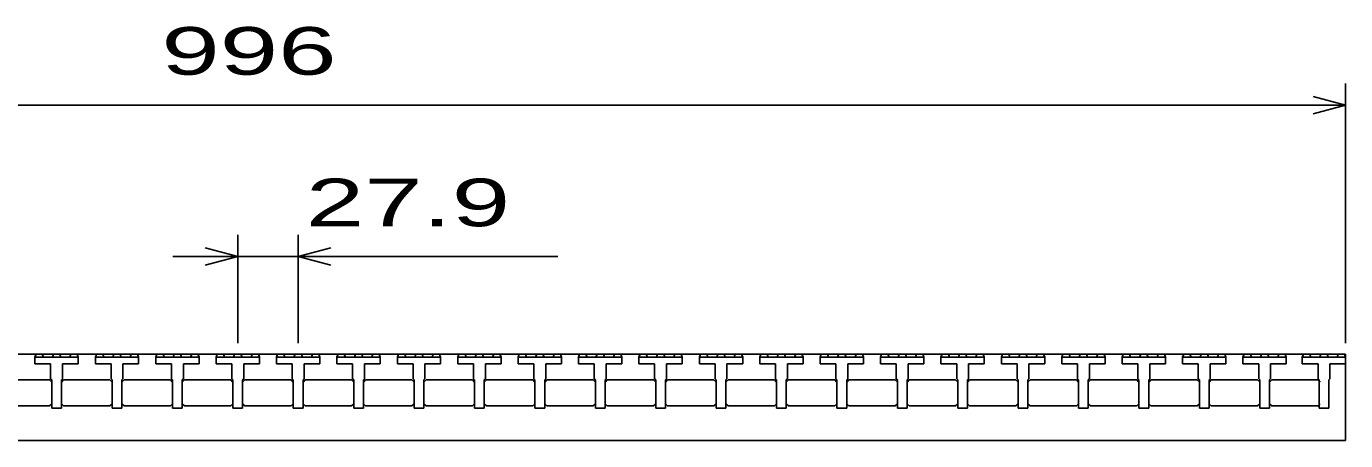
# Model space of a CAD drawing. Units: millimetres, scale not verified. Extents: x -1820 to 1731, y -1282 to 1054.
# Drawn here: x -961 to -352, y -402 to -210 of the extents above; entities that cross this region are included whole.
import ezdxf
from ezdxf.enums import TextEntityAlignment as Align

# ---------------------------------------------------------------- set-up
doc = ezdxf.new("R2010")
doc.units = ezdxf.units.MM
doc.header["$LTSCALE"] = 10
doc.layers.add('16', color=3, linetype='Continuous', lineweight=25)
doc.layers.add('22', color=2, linetype='Continuous', lineweight=25)
doc.styles.add('ベクトル', font='')
doc.styles.get('ベクトル').set_extended_font_data('ベクトル')

msp = doc.modelspace()

# ---------------------------------------------------------------- linework, layer by layer
at = {"layer": '16'}
for p, q in [((-1348, -361.5), (-352, -361.5)), ((-957.4, -363), (-956.9, -361.5)), ((-957.4, -363), (-957.4, -366)), ((-937.4, -363), (-957.4, -363)), ((-956.9, -361.5), (-954, -361.5)), ((-954, -361.5), (-953.5, -363)), ((-949.35, -363), (-948.85, -361.5)), ((-948.85, -361.5), (-945.95, -361.5)), ((-945.95, -361.5), (-945.45, -363)), ((-941.3, -363), (-940.8, -361.5)), ((-940.8, -361.5), (-937.9, -361.5)), ((-937.9, -361.5), (-937.4, -363)), ((-937.4, -366), (-937.4, -363)), ((-929.5, -363), (-929, -361.5)), ((-929.5, -363), (-929.5, -366)), ((-909.5, -363), (-929.5, -363)), ((-929, -361.5), (-926.1, -361.5)), ((-926.1, -361.5), (-925.6, -363)), ((-921.45, -363), (-920.95, -361.5)), ((-920.95, -361.5), (-918.05, -361.5)), ((-918.05, -361.5), (-917.55, -363)), ((-913.4, -363), (-912.9, -361.5)), ((-912.9, -361.5), (-910, -361.5)), ((-910, -361.5), (-909.5, -363)), ((-909.5, -366), (-909.5, -363)), ((-901.6, -363), (-901.1, -361.5)), ((-901.6, -363), (-901.6, -366)), ((-881.6, -363), (-901.6, -363)), ((-901.1, -361.5), (-898.2, -361.5)), ((-898.2, -361.5), (-897.7, -363)), ((-893.55, -363), (-893.05, -361.5)), ((-893.05, -361.5), (-890.15, -361.5)), ((-890.15, -361.5), (-889.65, -363)), ((-885.5, -363), (-885, -361.5)), ((-885, -361.5), (-882.1, -361.5)), ((-882.1, -361.5), (-881.6, -363)), ((-881.6, -366), (-881.6, -363)), ((-873.7, -363), (-873.2, -361.5)), ((-873.7, -363), (-873.7, -366)), ((-853.7, -363), (-873.7, -363)), ((-873.2, -361.5), (-870.3, -361.5)), ((-870.3, -361.5), (-869.8, -363)), ((-865.65, -363), (-865.15, -361.5)), ((-865.15, -361.5), (-862.25, -361.5)), ((-862.25, -361.5), (-861.75, -363)), ((-857.6, -363), (-857.1, -361.5)), ((-857.1, -361.5), (-854.2, -361.5)), ((-854.2, -361.5), (-853.7, -363)), ((-853.7, -366), (-853.7, -363)), ((-845.8, -363), (-845.3, -361.5)), ((-845.8, -363), (-845.8, -366)), ((-825.8, -363), (-845.8, -363)), ((-845.3, -361.5), (-842.4, -361.5)), ((-842.4, -361.5), (-841.9, -363)), ((-837.75, -363), (-837.25, -361.5)), ((-837.25, -361.5), (-834.35, -361.5)), ((-834.35, -361.5), (-833.85, -363)), ((-829.7, -363), (-829.2, -361.5)), ((-829.2, -361.5), (-826.3, -361.5)), ((-826.3, -361.5), (-825.8, -363)), ((-825.8, -366), (-825.8, -363)), ((-817.9, -363), (-817.4, -361.5)), ((-817.9, -363), (-817.9, -366)), ((-797.9, -363), (-817.9, -363)), ((-817.4, -361.5), (-814.5, -361.5)), ((-814.5, -361.5), (-814, -363)), ((-809.85, -363), (-809.35, -361.5)), ((-809.35, -361.5), (-806.45, -361.5)), ((-806.45, -361.5), (-805.95, -363)), ((-801.8, -363), (-801.3, -361.5)), ((-801.3, -361.5), (-798.4, -361.5)), ((-798.4, -361.5), (-797.9, -363)), ((-797.9, -366), (-797.9, -363)), ((-790, -363), (-789.5, -361.5)), ((-790, -363), (-790, -366)), ((-770, -363), (-790, -363)), ((-789.5, -361.5), (-786.6, -361.5)), ((-786.6, -361.5), (-786.1, -363)), ((-781.95, -363), (-781.45, -361.5)), ((-781.45, -361.5), (-778.55, -361.5)), ((-778.55, -361.5), (-778.05, -363)), ((-773.9, -363), (-773.4, -361.5)), ((-773.4, -361.5), (-770.5, -361.5)), ((-770.5, -361.5), (-770, -363)), ((-770, -366), (-770, -363)), ((-762.1, -363), (-761.6, -361.5)), ((-762.1, -363), (-762.1, -366)), ((-742.1, -363), (-762.1, -363)), ((-761.6, -361.5), (-758.7, -361.5)), ((-758.7, -361.5), (-758.2, -363)), ((-754.05, -363), (-753.55, -361.5)), ((-753.55, -361.5), (-750.65, -361.5)), ((-750.65, -361.5), (-750.15, -363)), ((-746, -363), (-745.5, -361.5)), ((-745.5, -361.5), (-742.6, -361.5)), ((-742.6, -361.5), (-742.1, -363)), ((-742.1, -366), (-742.1, -363)), ((-734.2, -363), (-733.7, -361.5)), ((-734.2, -363), (-734.2, -366)), ((-714.2, -363), (-734.2, -363)), ((-733.7, -361.5), (-730.8, -361.5)), ((-730.8, -361.5), (-730.3, -363)), ((-726.15, -363), (-725.65, -361.5)), ((-725.65, -361.5), (-722.75, -361.5)), ((-722.75, -361.5), (-722.25, -363)), ((-718.1, -363), (-717.6, -361.5)), ((-717.6, -361.5), (-714.7, -361.5)), ((-714.7, -361.5), (-714.2, -363)), ((-714.2, -366), (-714.2, -363)), ((-706.3, -363), (-705.8, -361.5)), ((-706.3, -363), (-706.3, -366)), ((-686.3, -363), (-706.3, -363)), ((-705.8, -361.5), (-702.9, -361.5)), ((-702.9, -361.5), (-702.4, -363)), ((-698.25, -363), (-697.75, -361.5)), ((-697.75, -361.5), (-694.85, -361.5)), ((-694.85, -361.5), (-694.35, -363)), ((-690.2, -363), (-689.7, -361.5)), ((-689.7, -361.5), (-686.8, -361.5)), ((-686.8, -361.5), (-686.3, -363)), ((-686.3, -366), (-686.3, -363)), ((-678.4, -363), (-677.9, -361.5)), ((-678.4, -363), (-678.4, -366)), ((-658.4, -363), (-678.4, -363)), ((-677.9, -361.5), (-675, -361.5)), ((-675, -361.5), (-674.5, -363)), ((-670.35, -363), (-669.85, -361.5)), ((-669.85, -361.5), (-666.95, -361.5)), ((-666.95, -361.5), (-666.45, -363)), ((-662.3, -363), (-661.8, -361.5)), ((-661.8, -361.5), (-658.9, -361.5)), ((-658.9, -361.5), (-658.4, -363)), ((-658.4, -366), (-658.4, -363)), ((-650.5, -363), (-650, -361.5)), ((-650.5, -363), (-650.5, -366)), ((-630.5, -363), (-650.5, -363)), ((-650, -361.5), (-647.1, -361.5)), ((-647.1, -361.5), (-646.6, -363)), ((-642.45, -363), (-641.95, -361.5)), ((-641.95, -361.5), (-639.05, -361.5)), ((-639.05, -361.5), (-638.55, -363)), ((-634.4, -363), (-633.9, -361.5)), ((-633.9, -361.5), (-631, -361.5)), ((-631, -361.5), (-630.5, -363)), ((-630.5, -366), (-630.5, -363)), ((-622.6, -363), (-622.1, -361.5)), ((-622.6, -363), (-622.6, -366)), ((-602.6, -363), (-622.6, -363)), ((-622.1, -361.5), (-619.2, -361.5)), ((-619.2, -361.5), (-618.7, -363)), ((-614.55, -363), (-614.05, -361.5)), ((-614.05, -361.5), (-611.15, -361.5)), ((-611.15, -361.5), (-610.65, -363)), ((-606.5, -363), (-606, -361.5)), ((-606, -361.5), (-603.1, -361.5)), ((-603.1, -361.5), (-602.6, -363)), ((-602.6, -366), (-602.6, -363)), ((-594.7, -363), (-594.2, -361.5)), ((-594.7, -363), (-594.7, -366)), ((-574.7, -363), (-594.7, -363)), ((-594.2, -361.5), (-591.3, -361.5)), ((-591.3, -361.5), (-590.8, -363)), ((-586.65, -363), (-586.15, -361.5)), ((-586.15, -361.5), (-583.25, -361.5)), ((-583.25, -361.5), (-582.75, -363)), ((-578.6, -363), (-578.1, -361.5)), ((-578.1, -361.5), (-575.2, -361.5)), ((-575.2, -361.5), (-574.7, -363)), ((-574.7, -366), (-574.7, -363)), ((-566.8, -363), (-566.3, -361.5)), ((-566.8, -363), (-566.8, -366)), ((-546.8, -363), (-566.8, -363)), ((-566.3, -361.5), (-563.4, -361.5)), ((-563.4, -361.5), (-562.9, -363)), ((-558.75, -363), (-558.25, -361.5)), ((-558.25, -361.5), (-555.35, -361.5)), ((-555.35, -361.5), (-554.85, -363)), ((-550.7, -363), (-550.2, -361.5)), ((-550.2, -361.5), (-547.3, -361.5)), ((-547.3, -361.5), (-546.8, -363)), ((-546.8, -366), (-546.8, -363)), ((-538.9, -363), (-538.4, -361.5)), ((-538.9, -363), (-538.9, -366)), ((-518.9, -363), (-538.9, -363)), ((-538.4, -361.5), (-535.5, -361.5)), ((-535.5, -361.5), (-535, -363)), ((-530.85, -363), (-530.35, -361.5)), ((-530.35, -361.5), (-527.45, -361.5)), ((-527.45, -361.5), (-526.95, -363)), ((-522.8, -363), (-522.3, -361.5)), ((-522.3, -361.5), (-519.4, -361.5)), ((-519.4, -361.5), (-518.9, -363)), ((-518.9, -366), (-518.9, -363)), ((-511, -363), (-510.5, -361.5)), ((-511, -363), (-511, -366)), ((-491, -363), (-511, -363)), ((-510.5, -361.5), (-507.6, -361.5)), ((-507.6, -361.5), (-507.1, -363)), ((-502.95, -363), (-502.45, -361.5)), ((-502.45, -361.5), (-499.55, -361.5)), ((-499.55, -361.5), (-499.05, -363)), ((-494.9, -363), (-494.4, -361.5)), ((-494.4, -361.5), (-491.5, -361.5)), ((-491.5, -361.5), (-491, -363)), ((-491, -366), (-491, -363)), ((-483.1, -363), (-482.6, -361.5)), ((-483.1, -363), (-483.1, -366)), ((-463.1, -363), (-483.1, -363)), ((-482.6, -361.5), (-479.7, -361.5)), ((-479.7, -361.5), (-479.2, -363)), ((-475.05, -363), (-474.55, -361.5)), ((-474.55, -361.5), (-471.65, -361.5)), ((-471.65, -361.5), (-471.15, -363)), ((-467, -363), (-466.5, -361.5)), ((-466.5, -361.5), (-463.6, -361.5)), ((-463.6, -361.5), (-463.1, -363)), ((-463.1, -366), (-463.1, -363)), ((-455.2, -363), (-454.7, -361.5)), ((-455.2, -363), (-455.2, -366)), ((-435.2, -363), (-455.2, -363)), ((-454.7, -361.5), (-451.8, -361.5)), ((-451.8, -361.5), (-451.3, -363)), ((-447.15, -363), (-446.65, -361.5)), ((-446.65, -361.5), (-443.75, -361.5)), ((-443.75, -361.5), (-443.25, -363)), ((-439.1, -363), (-438.6, -361.5)), ((-438.6, -361.5), (-435.7, -361.5)), ((-435.7, -361.5), (-435.2, -363)), ((-435.2, -366), (-435.2, -363)), ((-427.3, -363), (-426.8, -361.5)), ((-427.3, -363), (-427.3, -366)), ((-407.3, -363), (-427.3, -363)), ((-426.8, -361.5), (-423.9, -361.5)), ((-423.9, -361.5), (-423.4, -363)), ((-419.25, -363), (-418.75, -361.5)), ((-418.75, -361.5), (-415.85, -361.5)), ((-415.85, -361.5), (-415.35, -363)), ((-411.2, -363), (-410.7, -361.5)), ((-410.7, -361.5), (-407.8, -361.5)), ((-407.8, -361.5), (-407.3, -363)), ((-407.3, -366), (-407.3, -363)), ((-399.4, -363), (-398.9, -361.5)), ((-399.4, -363), (-399.4, -366)), ((-379.4, -363), (-399.4, -363)), ((-398.9, -361.5), (-396, -361.5)), ((-396, -361.5), (-395.5, -363)), ((-391.35, -363), (-390.85, -361.5)), ((-390.85, -361.5), (-387.95, -361.5)), ((-387.95, -361.5), (-387.45, -363)), ((-383.3, -363), (-382.8, -361.5)), ((-382.8, -361.5), (-379.9, -361.5)), ((-379.9, -361.5), (-379.4, -363)), ((-379.4, -366), (-379.4, -363)), ((-372, -363), (-371.5, -361.5)), ((-372, -363), (-372, -366)), ((-352, -363), (-372, -363)), ((-371.5, -361.5), (-368.6, -361.5)), ((-368.6, -361.5), (-368.1, -363)), ((-363.95, -363), (-363.45, -361.5)), ((-363.45, -361.5), (-360.55, -361.5)), ((-360.55, -361.5), (-360.05, -363)), ((-355.9, -363), (-355.4, -361.5)), ((-355.4, -361.5), (-352.5, -361.5)), ((-352.5, -361.5), (-352, -363)), ((-352, -401.5), (-352, -361.5)), ((-352, -366), (-352, -363)), ((-957.4, -366), (-950.15, -366)), ((-950.15, -366), (-950.15, -373)), ((-944.65, -373), (-944.65, -366)), ((-944.65, -366), (-937.4, -366)), ((-929.5, -366), (-922.25, -366)), ((-922.25, -366), (-922.25, -373)), ((-916.75, -373), (-916.75, -366)), ((-916.75, -366), (-909.5, -366)), ((-901.6, -366), (-894.35, -366)), ((-894.35, -366), (-894.35, -373)), ((-888.85, -373), (-888.85, -366)), ((-888.85, -366), (-881.6, -366)), ((-873.7, -366), (-866.45, -366)), ((-866.45, -366), (-866.45, -373)), ((-860.95, -373), (-860.95, -366)), ((-860.95, -366), (-853.7, -366)), ((-845.8, -366), (-838.55, -366)), ((-838.55, -366), (-838.55, -373)), ((-833.05, -373), (-833.05, -366)), ((-833.05, -366), (-825.8, -366)), ((-817.9, -366), (-810.65, -366)), ((-810.65, -366), (-810.65, -373)), ((-805.15, -373), (-805.15, -366)), ((-805.15, -366), (-797.9, -366)), ((-790, -366), (-782.75, -366)), ((-782.75, -366), (-782.75, -373)), ((-777.25, -373), (-777.25, -366)), ((-777.25, -366), (-770, -366)), ((-762.1, -366), (-754.85, -366)), ((-754.85, -366), (-754.85, -373)), ((-749.35, -373), (-749.35, -366)), ((-749.35, -366), (-742.1, -366)), ((-734.2, -366), (-726.95, -366)), ((-726.95, -366), (-726.95, -373)), ((-721.45, -373), (-721.45, -366)), ((-721.45, -366), (-714.2, -366)), ((-706.3, -366), (-699.05, -366)), ((-699.05, -366), (-699.05, -373)), ((-693.55, -373), (-693.55, -366)), ((-693.55, -366), (-686.3, -366)), ((-678.4, -366), (-671.15, -366)), ((-671.15, -366), (-671.15, -373)), ((-665.65, -373), (-665.65, -366)), ((-665.65, -366), (-658.4, -366)), ((-650.5, -366), (-643.25, -366)), ((-643.25, -366), (-643.25, -373)), ((-637.75, -373), (-637.75, -366)), ((-637.75, -366), (-630.5, -366)), ((-622.6, -366), (-615.35, -366)), ((-615.35, -366), (-615.35, -373)), ((-609.85, -373), (-609.85, -366)), ((-609.85, -366), (-602.6, -366)), ((-594.7, -366), (-587.45, -366)), ((-587.45, -366), (-587.45, -373)), ((-581.95, -373), (-581.95, -366)), ((-581.95, -366), (-574.7, -366)), ((-566.8, -366), (-559.55, -366)), ((-559.55, -366), (-559.55, -373)), ((-554.05, -373), (-554.05, -366)), ((-554.05, -366), (-546.8, -366)), ((-538.9, -366), (-531.65, -366)), ((-531.65, -366), (-531.65, -373)), ((-526.15, -373), (-526.15, -366)), ((-526.15, -366), (-518.9, -366)), ((-511, -366), (-503.75, -366)), ((-503.75, -366), (-503.75, -373)), ((-498.25, -373), (-498.25, -366)), ((-498.25, -366), (-491, -366)), ((-483.1, -366), (-475.85, -366)), ((-475.85, -366), (-475.85, -373)), ((-470.35, -373), (-470.35, -366)), ((-470.35, -366), (-463.1, -366)), ((-455.2, -366), (-447.95, -366)), ((-447.95, -366), (-447.95, -373)), ((-442.45, -373), (-442.45, -366)), ((-442.45, -366), (-435.2, -366)), ((-427.3, -366), (-420.05, -366)), ((-420.05, -366), (-420.05, -373)), ((-414.55, -373), (-414.55, -366)), ((-414.55, -366), (-407.3, -366)), ((-399.4, -366), (-392.15, -366)), ((-392.15, -366), (-392.15, -373)), ((-386.65, -373), (-386.65, -366)), ((-386.65, -366), (-379.4, -366)), ((-372, -366), (-364.75, -366)), ((-364.75, -366), (-364.75, -373)), ((-359.25, -373), (-359.25, -366)), ((-359.25, -366), (-352, -366)), ((-972.05, -373.5), (-950.65, -373.5)), ((-950.65, -373.5), (-949.65, -374.5)), ((-950.15, -373), (-949.65, -373.5)), ((-949.65, -373.5), (-949.65, -386.5)), ((-945.15, -373.5), (-944.65, -373)), ((-945.15, -386.5), (-945.15, -373.5)), ((-945.15, -374.5), (-944.15, -373.5)), ((-944.15, -373.5), (-922.75, -373.5)), ((-922.75, -373.5), (-921.75, -374.5)), ((-922.25, -373), (-921.75, -373.5)), ((-921.75, -373.5), (-921.75, -386.5)), ((-917.25, -373.5), (-916.75, -373)), ((-917.25, -386.5), (-917.25, -373.5)), ((-917.25, -374.5), (-916.25, -373.5)), ((-916.25, -373.5), (-894.85, -373.5)), ((-894.85, -373.5), (-893.85, -374.5)), ((-894.35, -373), (-893.85, -373.5)), ((-893.85, -373.5), (-893.85, -386.5)), ((-889.35, -373.5), (-888.85, -373)), ((-889.35, -386.5), (-889.35, -373.5)), ((-889.35, -374.5), (-888.35, -373.5)), ((-888.35, -373.5), (-866.95, -373.5)), ((-866.95, -373.5), (-865.95, -374.5)), ((-866.45, -373), (-865.95, -373.5)), ((-865.95, -373.5), (-865.95, -386.5)), ((-861.45, -373.5), (-860.95, -373)), ((-861.45, -386.5), (-861.45, -373.5)), ((-861.45, -374.5), (-860.45, -373.5)), ((-860.45, -373.5), (-839.05, -373.5)), ((-839.05, -373.5), (-838.05, -374.5)), ((-838.55, -373), (-838.05, -373.5)), ((-838.05, -373.5), (-838.05, -386.5)), ((-833.55, -373.5), (-833.05, -373)), ((-833.55, -386.5), (-833.55, -373.5)), ((-833.55, -374.5), (-832.55, -373.5)), ((-832.55, -373.5), (-811.15, -373.5)), ((-811.15, -373.5), (-810.15, -374.5)), ((-810.65, -373), (-810.15, -373.5)), ((-810.15, -373.5), (-810.15, -386.5)), ((-805.65, -373.5), (-805.15, -373)), ((-805.65, -386.5), (-805.65, -373.5)), ((-805.65, -374.5), (-804.65, -373.5)), ((-804.65, -373.5), (-783.25, -373.5)), ((-783.25, -373.5), (-782.25, -374.5)), ((-782.75, -373), (-782.25, -373.5)), ((-782.25, -373.5), (-782.25, -386.5)), ((-777.75, -373.5), (-777.25, -373)), ((-777.75, -386.5), (-777.75, -373.5)), ((-777.75, -374.5), (-776.75, -373.5)), ((-776.75, -373.5), (-755.35, -373.5)), ((-755.35, -373.5), (-754.35, -374.5)), ((-754.85, -373), (-754.35, -373.5)), ((-754.35, -373.5), (-754.35, -386.5)), ((-749.85, -373.5), (-749.35, -373)), ((-749.85, -386.5), (-749.85, -373.5)), ((-749.85, -374.5), (-748.85, -373.5)), ((-748.85, -373.5), (-727.45, -373.5)), ((-727.45, -373.5), (-726.45, -374.5)), ((-726.95, -373), (-726.45, -373.5)), ((-726.45, -373.5), (-726.45, -386.5)), ((-721.95, -373.5), (-721.45, -373)), ((-721.95, -386.5), (-721.95, -373.5)), ((-721.95, -374.5), (-720.95, -373.5)), ((-720.95, -373.5), (-699.55, -373.5)), ((-699.55, -373.5), (-698.55, -374.5)), ((-699.05, -373), (-698.55, -373.5)), ((-698.55, -373.5), (-698.55, -386.5)), ((-694.05, -373.5), (-693.55, -373)), ((-694.05, -386.5), (-694.05, -373.5)), ((-694.05, -374.5), (-693.05, -373.5)), ((-693.05, -373.5), (-671.65, -373.5)), ((-671.65, -373.5), (-670.65, -374.5)), ((-671.15, -373), (-670.65, -373.5)), ((-670.65, -373.5), (-670.65, -386.5)), ((-666.15, -373.5), (-665.65, -373)), ((-666.15, -386.5), (-666.15, -373.5)), ((-666.15, -374.5), (-665.15, -373.5)), ((-665.15, -373.5), (-643.75, -373.5)), ((-643.75, -373.5), (-642.75, -374.5)), ((-643.25, -373), (-642.75, -373.5)), ((-642.75, -373.5), (-642.75, -386.5)), ((-638.25, -373.5), (-637.75, -373)), ((-638.25, -386.5), (-638.25, -373.5)), ((-638.25, -374.5), (-637.25, -373.5)), ((-637.25, -373.5), (-615.85, -373.5)), ((-615.85, -373.5), (-614.85, -374.5)), ((-615.35, -373), (-614.85, -373.5)), ((-614.85, -373.5), (-614.85, -386.5)), ((-610.35, -373.5), (-609.85, -373)), ((-610.35, -386.5), (-610.35, -373.5)), ((-610.35, -374.5), (-609.35, -373.5)), ((-609.35, -373.5), (-587.95, -373.5)), ((-587.95, -373.5), (-586.95, -374.5)), ((-587.45, -373), (-586.95, -373.5)), ((-586.95, -373.5), (-586.95, -386.5)), ((-582.45, -373.5), (-581.95, -373)), ((-582.45, -386.5), (-582.45, -373.5)), ((-582.45, -374.5), (-581.45, -373.5)), ((-581.45, -373.5), (-560.05, -373.5)), ((-560.05, -373.5), (-559.05, -374.5)), ((-559.55, -373), (-559.05, -373.5)), ((-559.05, -373.5), (-559.05, -386.5)), ((-554.55, -373.5), (-554.05, -373)), ((-554.55, -386.5), (-554.55, -373.5)), ((-554.55, -374.5), (-553.55, -373.5)), ((-553.55, -373.5), (-532.15, -373.5)), ((-532.15, -373.5), (-531.15, -374.5)), ((-531.65, -373), (-531.15, -373.5)), ((-531.15, -373.5), (-531.15, -386.5)), ((-526.65, -373.5), (-526.15, -373)), ((-526.65, -386.5), (-526.65, -373.5)), ((-526.65, -374.5), (-525.65, -373.5)), ((-525.65, -373.5), (-504.25, -373.5)), ((-504.25, -373.5), (-503.25, -374.5)), ((-503.75, -373), (-503.25, -373.5)), ((-503.25, -373.5), (-503.25, -386.5)), ((-498.75, -373.5), (-498.25, -373)), ((-498.75, -386.5), (-498.75, -373.5)), ((-498.75, -374.5), (-497.75, -373.5)), ((-497.75, -373.5), (-476.35, -373.5)), ((-476.35, -373.5), (-475.35, -374.5)), ((-475.85, -373), (-475.35, -373.5)), ((-475.35, -373.5), (-475.35, -386.5)), ((-470.85, -373.5), (-470.35, -373)), ((-470.85, -386.5), (-470.85, -373.5)), ((-470.85, -374.5), (-469.85, -373.5)), ((-469.85, -373.5), (-448.45, -373.5)), ((-448.45, -373.5), (-447.45, -374.5)), ((-447.95, -373), (-447.45, -373.5)), ((-447.45, -373.5), (-447.45, -386.5)), ((-442.95, -373.5), (-442.45, -373)), ((-442.95, -386.5), (-442.95, -373.5)), ((-442.95, -374.5), (-441.95, -373.5)), ((-441.95, -373.5), (-420.55, -373.5)), ((-420.55, -373.5), (-419.55, -374.5)), ((-420.05, -373), (-419.55, -373.5)), ((-419.55, -373.5), (-419.55, -386.5)), ((-415.05, -373.5), (-414.55, -373)), ((-415.05, -386.5), (-415.05, -373.5)), ((-415.05, -374.5), (-414.05, -373.5)), ((-414.05, -373.5), (-392.65, -373.5)), ((-392.65, -373.5), (-391.65, -374.5)), ((-392.15, -373), (-391.65, -373.5)), ((-391.65, -373.5), (-391.65, -386.5)), ((-387.15, -373.5), (-386.65, -373)), ((-387.15, -386.5), (-387.15, -373.5)), ((-387.15, -374.5), (-386.15, -373.5)), ((-386.15, -373.5), (-364.75, -373.5)), ((-364.75, -373), (-364.25, -373.5)), ((-364.75, -373.5), (-363.75, -374.5)), ((-364.25, -373.5), (-364.25, -386.5)), ((-359.75, -373.5), (-359.25, -373)), ((-359.75, -386.5), (-359.75, -373.5)), ((-950.65, -385.5), (-972.05, -385.5)), ((-949.65, -384.5), (-950.65, -385.5)), ((-949.65, -386.5), (-945.15, -386.5)), ((-944.15, -385.5), (-945.15, -384.5)), ((-922.75, -385.5), (-944.15, -385.5)), ((-921.75, -384.5), (-922.75, -385.5)), ((-921.75, -386.5), (-917.25, -386.5)), ((-916.25, -385.5), (-917.25, -384.5)), ((-894.85, -385.5), (-916.25, -385.5)), ((-893.85, -384.5), (-894.85, -385.5)), ((-893.85, -386.5), (-889.35, -386.5)), ((-888.35, -385.5), (-889.35, -384.5)), ((-866.95, -385.5), (-888.35, -385.5)), ((-865.95, -384.5), (-866.95, -385.5)), ((-865.95, -386.5), (-861.45, -386.5)), ((-860.45, -385.5), (-861.45, -384.5)), ((-839.05, -385.5), (-860.45, -385.5)), ((-838.05, -384.5), (-839.05, -385.5)), ((-838.05, -386.5), (-833.55, -386.5)), ((-832.55, -385.5), (-833.55, -384.5)), ((-811.15, -385.5), (-832.55, -385.5)), ((-810.15, -384.5), (-811.15, -385.5)), ((-810.15, -386.5), (-805.65, -386.5)), ((-804.65, -385.5), (-805.65, -384.5)), ((-783.25, -385.5), (-804.65, -385.5)), ((-782.25, -384.5), (-783.25, -385.5)), ((-782.25, -386.5), (-777.75, -386.5)), ((-776.75, -385.5), (-777.75, -384.5)), ((-755.35, -385.5), (-776.75, -385.5)), ((-754.35, -384.5), (-755.35, -385.5)), ((-754.35, -386.5), (-749.85, -386.5)), ((-748.85, -385.5), (-749.85, -384.5)), ((-727.45, -385.5), (-748.85, -385.5)), ((-726.45, -384.5), (-727.45, -385.5)), ((-726.45, -386.5), (-721.95, -386.5)), ((-720.95, -385.5), (-721.95, -384.5)), ((-699.55, -385.5), (-720.95, -385.5)), ((-698.55, -384.5), (-699.55, -385.5)), ((-698.55, -386.5), (-694.05, -386.5)), ((-693.05, -385.5), (-694.05, -384.5)), ((-671.65, -385.5), (-693.05, -385.5)), ((-670.65, -384.5), (-671.65, -385.5)), ((-670.65, -386.5), (-666.15, -386.5)), ((-665.15, -385.5), (-666.15, -384.5)), ((-643.75, -385.5), (-665.15, -385.5)), ((-642.75, -384.5), (-643.75, -385.5)), ((-642.75, -386.5), (-638.25, -386.5)), ((-637.25, -385.5), (-638.25, -384.5)), ((-615.85, -385.5), (-637.25, -385.5)), ((-614.85, -384.5), (-615.85, -385.5)), ((-614.85, -386.5), (-610.35, -386.5)), ((-609.35, -385.5), (-610.35, -384.5)), ((-587.95, -385.5), (-609.35, -385.5)), ((-586.95, -384.5), (-587.95, -385.5)), ((-586.95, -386.5), (-582.45, -386.5)), ((-581.45, -385.5), (-582.45, -384.5)), ((-560.05, -385.5), (-581.45, -385.5)), ((-559.05, -384.5), (-560.05, -385.5)), ((-559.05, -386.5), (-554.55, -386.5)), ((-553.55, -385.5), (-554.55, -384.5)), ((-532.15, -385.5), (-553.55, -385.5)), ((-531.15, -384.5), (-532.15, -385.5)), ((-531.15, -386.5), (-526.65, -386.5)), ((-525.65, -385.5), (-526.65, -384.5)), ((-504.25, -385.5), (-525.65, -385.5)), ((-503.25, -384.5), (-504.25, -385.5)), ((-503.25, -386.5), (-498.75, -386.5)), ((-497.75, -385.5), (-498.75, -384.5)), ((-476.35, -385.5), (-497.75, -385.5)), ((-475.35, -384.5), (-476.35, -385.5)), ((-475.35, -386.5), (-470.85, -386.5)), ((-469.85, -385.5), (-470.85, -384.5)), ((-448.45, -385.5), (-469.85, -385.5)), ((-447.45, -384.5), (-448.45, -385.5)), ((-447.45, -386.5), (-442.95, -386.5)), ((-441.95, -385.5), (-442.95, -384.5)), ((-420.55, -385.5), (-441.95, -385.5)), ((-419.55, -384.5), (-420.55, -385.5)), ((-419.55, -386.5), (-415.05, -386.5)), ((-414.05, -385.5), (-415.05, -384.5)), ((-392.65, -385.5), (-414.05, -385.5)), ((-391.65, -384.5), (-392.65, -385.5)), ((-391.65, -386.5), (-387.15, -386.5)), ((-386.15, -385.5), (-387.15, -384.5)), ((-364.75, -385.5), (-386.15, -385.5)), ((-363.75, -384.5), (-364.75, -385.5)), ((-364.25, -386.5), (-359.75, -386.5)), ((-1348, -401.5), (-352, -401.5))]:
    msp.add_line(p, q, dxfattribs=at)
at = {"layer": '22', "color": 4}
for p, q in [((-352, -356.5), (-352, -236.5)), ((-352, -246.5), (-367, -242.5)), ((-1348, -246.5), (-352, -246.5)), ((-367, -250.5), (-352, -246.5)), ((-863.7, -356.5), (-863.7, -306.5)), ((-835.8, -306.5), (-835.8, -356.5)), ((-863.7, -316.5), (-893.7, -316.5)), ((-863.7, -316.5), (-878.7, -312.5)), ((-878.7, -320.5), (-863.7, -316.5)), ((-863.7, -316.5), (-835.8, -316.5)), ((-835.8, -316.5), (-820.8, -312.5)), ((-820.8, -320.5), (-835.8, -316.5)), ((-835.8, -316.5), (-715.8, -316.5))]:
    msp.add_line(p, q, dxfattribs=at)

# ---------------------------------------------------------------- texts
at = {"layer": '22', "style": 'ベクトル', "width": 1.65}
for s, p in [(' 996 ', (-912.5, -221.5)), (' 27.9 ', (-845.8, -291.5))]:
    msp.add_text(s, height=21.99, dxfattribs=at).set_placement(p, align=Align.MIDDLE_LEFT)

doc.saveas('drawing.dxf')
